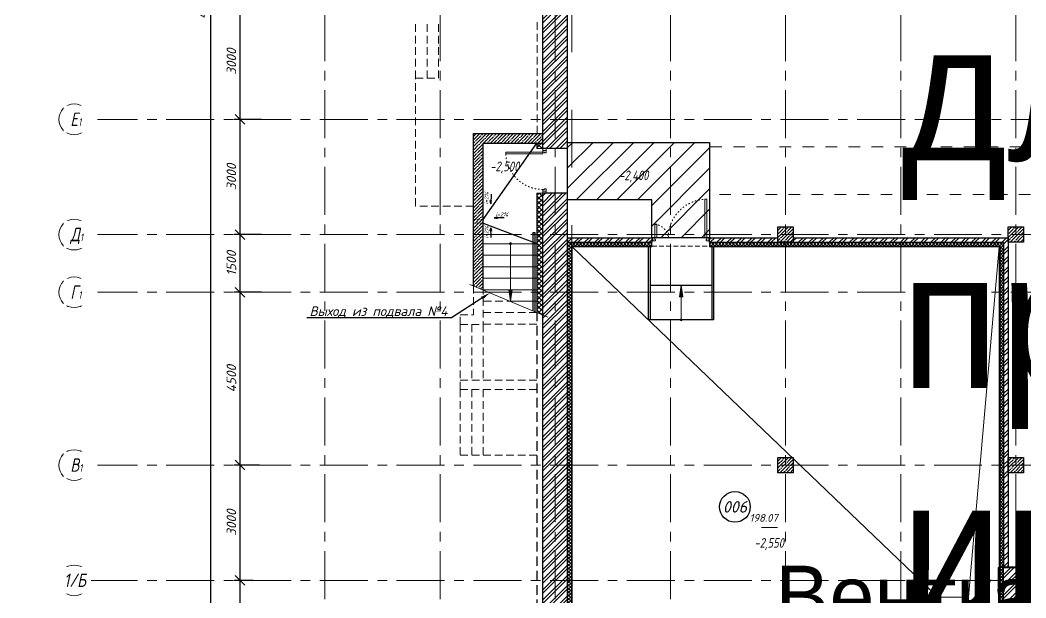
# Model space of a CAD drawing. Header units: millimetres. Extents: x -8417289 to 9420486, y -51311 to 166017.
# Drawn here: x -361114 to -334912, y 91146 to 106183 of the extents above; entities that cross this region are included whole.
import ezdxf
from ezdxf import colors
from ezdxf.entities.mleader import LeaderData, LeaderLine
from ezdxf.enums import TextEntityAlignment as Align
from ezdxf.math import Vec2, Vec3

# ---------------------------------------------------------------- set-up
doc = ezdxf.new("R2018")
doc.units = ezdxf.units.MM
for name, pattern in [('ACAD_ISO03W100', [30, 12, -18]), ('ADSK_Скрыто', [6, 3, -3]), ('ADSK_Штриховая_ш2 п1', [3, 2, -1]), ('CENTER', [2, 1.25, -0.25, 0.25, -0.25]), ('TRATTEGGIATA', [0.75, 0.5, -0.25])]:
    doc.linetypes.add(name, pattern=pattern)
doc.layers.get('Defpoints').update_dxf_attribs({"color": 6})
for name, color, linetype, lineweight in [('1 этаж тонкие линии!', 250, 'Continuous', 0), ('_Скрыто_', 7, 'ADSK_Скрыто', 9), ('АР_Выноски АПР', 7, 'Continuous', 5), ('АР_Двери', 5, 'Continuous', 18), ('АР_Колонны', 5, 'Continuous', 30), ('АР_Колонны Штрих', 250, 'Continuous', 5), ('АР_Лестницы', 250, 'Continuous', 15), ('АР_Лестницы ограждение', 94, 'Continuous', 25), ('АР_Маркер экспликации', 239, 'Continuous', 13), ('АР_МосжилНии_Стены', 202, 'Continuous', 30), ('АР_Навесной фасад', 5, 'Continuous', 5), ('АР_Номер помещения', 1, 'Continuous', 25), ('АР_Оси', 193, 'Continuous', 9), ('АР_Оси размеры', 164, 'Continuous', 9), ('АР_Отметки', 250, 'Continuous', 15), ('АР_Перегородки кирпич', 244, 'Continuous', 30), ('АР_Перегородки_кирпич_Штрих', 244, 'Continuous', 5), ('АР_Помещения_площадь', 19, 'Continuous', 9), ('АР_Размеры', 175, 'Continuous', 9), ('АР_Размеры дверей', 15, 'Continuous', 0), ('АР_тонкая линия', 250, 'Continuous', 0), ('АР_Утеплитель', 250, 'Continuous', 9), ('АР_Штриховка кирпич', 250, 'Continuous', 9), ('АР_Штриховка монолит', 250, 'Continuous', 9), ('Подвал', 250, 'Continuous', 30)]:
    doc.layers.add(name, color=color, linetype=linetype, lineweight=lineweight)
doc.layers.add('АР_Названия помещений', color=124, linetype='Continuous', lineweight=5, plot=False)
doc.layers.add('Тонкая', color=7, linetype='Continuous')
doc.layers.add('ТХ_ВК_трапы', color=5, linetype='Continuous')
doc.styles.add('ISOCPEUR', font='isocpeui.ttf', dxfattribs={"height": 250})
doc.styles.get("Standard").update_dxf_attribs({"font": 'arial.ttf'})
doc.styles.add('ГОСТ 2.304', font='', dxfattribs={"width": 0.7})
doc.styles.get('ГОСТ 2.304').set_extended_font_data('ISOCPEUR')
doc.dimstyles.new('СПДС', dxfattribs={"dimscale": 100, "dimtxt": 2.5, "dimasz": 2.5, "dimexe": 1.5, "dimexo": 0, "dimgap": 1, "dimtad": 1, "dimdec": 0, "dimrnd": 1, "dimtxsty": 'ГОСТ 2.304', "dimblk": 'OBLIQUE', "dimcen": 2.5, "dimdle": 1.5, "dimadec": 0, "dimazin": 2, "dimtfac": 0.75, "dimtdec": 0, "dimtmove": 1, "dimatfit": 3, "dimfxl": 1, "dimtolj": 1, "dimarcsym": 1})
pattern_1 = [(45, (0, 0), (-132.58252, 132.58252), []), (45, (88.39, 0), (-132.58252, 132.58252), [])]

# ---------------------------------------------------------------- blocks, each defined once
blk = doc.blocks.new('_Oblique')
at = {"color": 8, "linetype": 'ByBlock', "lineweight": -2}
blk.add_line((-0.5, -0.5), (0.5, 0.5), dxfattribs=at)
blk = doc.blocks.new('*D610')
at = {"layer": 'Defpoints', "color": 0, "ltscale": 100, "transparency": 16777216}
for p in [(-355385, 91601), (-355043, 91601), (-355043, 88601)]:
    blk.add_point(p, dxfattribs=at)
at = {"layer": 'АР_Оси размеры', "color": 8, "lineweight": -2, "ltscale": 100, "transparency": 16777216}
for p, q in [((-355385, 88451), (-355385, 91751)), ((-355043, 91601), (-355535, 91601)), ((-355043, 88601), (-355535, 88601))]:
    blk.add_line(p, q, dxfattribs=at)
at = {"layer": 'АР_Оси размеры', "color": 8, "lineweight": -2, "ltscale": 100, "transparency": 16777216, "xscale": 250, "yscale": 250, "zscale": 250}
for p, rotation in [((-355385, 91601), 90), ((-355385, 88601), 270)]:
    blk.add_blockref('_Oblique', p, dxfattribs=dict(at, rotation=rotation))
at = {"layer": 'АР_Оси размеры', "color": 8, "ltscale": 100, "transparency": 16777216, "insert": (-355610, 90101), "char_height": 250, "attachment_point": 5, "rotation": 90, "style": 'ISOCPEUR'}
blk.add_mtext('\\A1;3000', dxfattribs=at)
blk = doc.blocks.new('*D611')
at = {"layer": 'Defpoints', "color": 0, "ltscale": 100, "transparency": 16777216}
for p in [(-355385, 94601), (-354876, 94601), (-355043, 91601)]:
    blk.add_point(p, dxfattribs=at)
at = {"layer": 'АР_Оси размеры', "color": 8, "lineweight": -2, "ltscale": 100, "transparency": 16777216}
for p, q in [((-354876, 94601), (-355535, 94601)), ((-355385, 91451), (-355385, 94751)), ((-355043, 91601), (-355535, 91601))]:
    blk.add_line(p, q, dxfattribs=at)
at = {"layer": 'АР_Оси размеры', "color": 8, "lineweight": -2, "ltscale": 100, "transparency": 16777216, "xscale": 250, "yscale": 250, "zscale": 250}
for p, rotation in [((-355385, 94601), 90), ((-355385, 91601), 270)]:
    blk.add_blockref('_Oblique', p, dxfattribs=dict(at, rotation=rotation))
at = {"layer": 'АР_Оси размеры', "color": 8, "ltscale": 100, "transparency": 16777216, "insert": (-355610, 93101), "char_height": 250, "attachment_point": 5, "rotation": 90, "style": 'ISOCPEUR'}
blk.add_mtext('\\A1;3000', dxfattribs=at)
blk = doc.blocks.new('*D612')
at = {"layer": 'Defpoints', "color": 0, "ltscale": 100, "transparency": 16777216}
for p in [(-355385, 99101), (-354822, 99101), (-354876, 94601)]:
    blk.add_point(p, dxfattribs=at)
at = {"layer": 'АР_Оси размеры', "color": 8, "lineweight": -2, "ltscale": 100, "transparency": 16777216}
for p, q in [((-354822, 99101), (-355535, 99101)), ((-355385, 94451), (-355385, 99251)), ((-354876, 94601), (-355535, 94601))]:
    blk.add_line(p, q, dxfattribs=at)
at = {"layer": 'АР_Оси размеры', "color": 8, "lineweight": -2, "ltscale": 100, "transparency": 16777216, "xscale": 250, "yscale": 250, "zscale": 250}
for p, rotation in [((-355385, 99101), 90), ((-355385, 94601), 270)]:
    blk.add_blockref('_Oblique', p, dxfattribs=dict(at, rotation=rotation))
at = {"layer": 'АР_Оси размеры', "color": 8, "ltscale": 100, "transparency": 16777216, "insert": (-355610, 96851), "char_height": 250, "attachment_point": 5, "rotation": 90, "style": 'ISOCPEUR'}
blk.add_mtext('\\A1;4500', dxfattribs=at)
blk = doc.blocks.new('*D613')
at = {"layer": 'Defpoints', "color": 0, "ltscale": 100, "transparency": 16777216}
for p in [(-355385, 100601), (-354822, 100601), (-354822, 99101)]:
    blk.add_point(p, dxfattribs=at)
at = {"layer": 'АР_Оси размеры', "color": 8, "lineweight": -2, "ltscale": 100, "transparency": 16777216}
for p, q in [((-355385, 98951), (-355385, 100751)), ((-354822, 100601), (-355535, 100601)), ((-354822, 99101), (-355535, 99101))]:
    blk.add_line(p, q, dxfattribs=at)
at = {"layer": 'АР_Оси размеры', "color": 8, "lineweight": -2, "ltscale": 100, "transparency": 16777216, "xscale": 250, "yscale": 250, "zscale": 250}
for p, rotation in [((-355385, 100601), 90), ((-355385, 99101), 270)]:
    blk.add_blockref('_Oblique', p, dxfattribs=dict(at, rotation=rotation))
at = {"layer": 'АР_Оси размеры', "color": 8, "ltscale": 100, "transparency": 16777216, "insert": (-355610, 99851), "char_height": 250, "attachment_point": 5, "rotation": 90, "style": 'ISOCPEUR'}
blk.add_mtext('\\A1;1500', dxfattribs=at)
blk = doc.blocks.new('*D614')
at = {"layer": 'Defpoints', "color": 0, "ltscale": 100, "transparency": 16777216}
for p in [(-355385, 103601), (-354961, 103601), (-354822, 100601)]:
    blk.add_point(p, dxfattribs=at)
at = {"layer": 'АР_Оси размеры', "color": 8, "lineweight": -2, "ltscale": 100, "transparency": 16777216}
for p, q in [((-354961, 103601), (-355535, 103601)), ((-355385, 100451), (-355385, 103751)), ((-354822, 100601), (-355535, 100601))]:
    blk.add_line(p, q, dxfattribs=at)
at = {"layer": 'АР_Оси размеры', "color": 8, "lineweight": -2, "ltscale": 100, "transparency": 16777216, "xscale": 250, "yscale": 250, "zscale": 250}
for p, rotation in [((-355385, 103601), 90), ((-355385, 100601), 270)]:
    blk.add_blockref('_Oblique', p, dxfattribs=dict(at, rotation=rotation))
at = {"layer": 'АР_Оси размеры', "color": 8, "ltscale": 100, "transparency": 16777216, "insert": (-355610, 102101), "char_height": 250, "attachment_point": 5, "rotation": 90, "style": 'ISOCPEUR'}
blk.add_mtext('\\A1;3000', dxfattribs=at)
blk = doc.blocks.new('*D615')
at = {"layer": 'Defpoints', "color": 0, "ltscale": 100, "transparency": 16777216}
for p in [(-355385, 106601), (-354961, 106601), (-354822, 103601)]:
    blk.add_point(p, dxfattribs=at)
at = {"layer": 'АР_Оси размеры', "color": 8, "lineweight": -2, "ltscale": 100, "transparency": 16777216}
for p, q in [((-355385, 103451), (-355385, 106751)), ((-354961, 106601), (-355535, 106601)), ((-354822, 103601), (-355535, 103601))]:
    blk.add_line(p, q, dxfattribs=at)
at = {"layer": 'АР_Оси размеры', "color": 8, "lineweight": -2, "ltscale": 100, "transparency": 16777216, "xscale": 250, "yscale": 250, "zscale": 250}
for p, rotation in [((-355385, 106601), 90), ((-355385, 103601), 270)]:
    blk.add_blockref('_Oblique', p, dxfattribs=dict(at, rotation=rotation))
at = {"layer": 'АР_Оси размеры', "color": 8, "ltscale": 100, "transparency": 16777216, "insert": (-355610, 105101), "char_height": 250, "attachment_point": 5, "rotation": 90, "style": 'ISOCPEUR'}
blk.add_mtext('\\A1;3000', dxfattribs=at)
blk = doc.blocks.new('*D622')
at = {"layer": 'Defpoints', "color": 0, "ltscale": 100, "transparency": 16777216}
for p in [(-356211, 130601), (-356211, 82686), (-356155, 82686)]:
    blk.add_point(p, dxfattribs=at)
at = {"layer": 'АР_Оси размеры', "color": 8, "lineweight": -2, "ltscale": 100, "transparency": 16777216}
for p, q in [((-356155, 130751), (-356155, 82536)), ((-356211, 130601), (-356005, 130601)), ((-356211, 82686), (-356005, 82686))]:
    blk.add_line(p, q, dxfattribs=at)
at = {"layer": 'АР_Оси размеры', "color": 8, "lineweight": -2, "ltscale": 100, "transparency": 16777216, "xscale": 250, "yscale": 250, "zscale": 250}
for p, rotation in [((-356155, 130601), 90), ((-356155, 82686), 270)]:
    blk.add_blockref('_Oblique', p, dxfattribs=dict(at, rotation=rotation))
at = {"layer": 'АР_Оси размеры', "color": 8, "ltscale": 100, "transparency": 16777216, "insert": (-356382, 106643), "char_height": 250, "attachment_point": 5, "rotation": 90, "style": 'ISOCPEUR'}
blk.add_mtext('\\A1;47915', dxfattribs=at)
blk = doc.blocks.new('*U236')
at = {"color": 8}
for points in [[(-55, -80), (-55, 0), (-115, 0), (-115, -40), (-100, -40), (-100, -80), (-55, -80)], [(0, 0), (0, -80), (-55, -80), (-55, 0), (0, 0)], [(-1170, 0), (-1170, -80), (-1115, -80), (-1115, 0), (-1170, 0)], [(-1115, -80), (-1115, 0), (-1055, 0), (-1055, -40), (-1070, -40), (-1070, -80), (-1115, -80)]]:
    blk.add_lwpolyline(points, dxfattribs=at)
blk.add_lwpolyline([(-100, -80), (-100, -1050), (-140, -1050), (-140, -80)], close=True, dxfattribs=at)
at = {"color": 8, "linetype": 'ACAD_ISO03W100', "ltscale": 3}
blk.add_arc((-100, -80), 970, 180, 270, dxfattribs=at)
blk = doc.blocks.new('*U243')
h = blk.add_hatch(color=8)
h.dxf.hatch_style = 1
edge = h.paths.add_edge_path()
edge.add_arc((0, 0), 27.6, 359.64, 719.64)
h = blk.add_hatch(color=8)
h.dxf.hatch_style = 1
h.paths.add_polyline_path([(1199, -44), (1199, 44), (1499, 0)])
at = {"color": 8}
blk.add_line((1499, 0), (0, 0), dxfattribs=at)
blk.add_lwpolyline([(1199, 44), (1199, -44), (1499, 0), (1199, 44)], dxfattribs=at)
blk.add_circle((0, 0), 27.6, dxfattribs=at)
blk = doc.blocks.new('*U252')
at = {"layer": 'АР_Номер помещения', "color": 8}
blk.add_circle((-21217, 600), 400, dxfattribs=at)
at = {"layer": 'АР_Помещения_площадь', "color": 8}
blk.add_line((-20106, 67), (-20529, 67), dxfattribs=at)
at = {"color": 8, "style": 'ISOCPEUR', "flags": 1}
blk.add_attdef('КАТЕГОРИЯ', (-499, -2092), '', height=250, dxfattribs=at)
at = {"layer": 'АР_Номер помещения', "color": 8, "style": 'ISOCPEUR'}
blk.add_attdef('НОМЕР_ПОМЕЩЕНИЯ', text='', height=300, dxfattribs=at).set_placement((-21217, 600), align=Align.MIDDLE_CENTER)
at = {"layer": 'АР_Помещения_площадь', "color": 8, "lineweight": 30, "flags": 104}
blk.add_attdef('ИМЯ_ПОМЕЩЕНИЯ', text='', height=100, dxfattribs=at).set_placement((158, 1217), align=Align.MIDDLE_CENTER)
at = {"layer": 'АР_Помещения_площадь', "color": 8, "style": 'ISOCPEUR'}
blk.add_attdef('ПЛОЩАДЬ_ПОМЕЩЕНИЯ', text='', height=200, dxfattribs=at).set_placement((-20101, 314), align=Align.MIDDLE_RIGHT)
blk = doc.blocks.new('*U254')
at = {"color": 8, "style": 'ISOCPEUR', "flags": 1}
blk.add_attdef('КАТЕГОРИЯ', (-499, -2092), '', height=250, dxfattribs=at)
at = {"layer": 'АР_Номер помещения', "color": 8, "style": 'ISOCPEUR'}
blk.add_attdef('НОМЕР_ПОМЕЩЕНИЯ', text='', height=300, dxfattribs=at).set_placement((-11974, -849), align=Align.MIDDLE_CENTER)
at = {"layer": 'АР_Помещения_площадь', "color": 8, "lineweight": 30, "flags": 104}
blk.add_attdef('ИМЯ_ПОМЕЩЕНИЯ', text='', height=100, dxfattribs=at).set_placement((158, 1217), align=Align.MIDDLE_CENTER)
at = {"layer": 'АР_Помещения_площадь', "color": 8, "style": 'ISOCPEUR'}
blk.add_attdef('ПЛОЩАДЬ_ПОМЕЩЕНИЯ', text='', height=200, dxfattribs=at).set_placement((-11648, -1851), align=Align.MIDDLE_RIGHT)
blk = doc.blocks.new('Полуторная_на лестницу')
at = {"color": 8}
for points in [[(75, 80), (75, 1080), (125, 1080), (125, 80)], [(1375, 430), (1375, 80), (1425, 80), (1425, 430)]]:
    blk.add_lwpolyline(points, close=True, dxfattribs=at)
for points in [[(0, 0), (0, 80), (20, 80), (20, 0), (0, 0)], [(20, 80), (20, 0), (90, 0), (90, 30), (75, 30), (75, 80), (20, 80)], [(1480, 80), (1480, 0), (1410, 0), (1410, 30), (1425, 30), (1425, 80), (1480, 80)], [(1500, 0), (1500, 80), (1480, 80), (1480, 0), (1500, 0)]]:
    blk.add_lwpolyline(points, dxfattribs=at)
at = {"color": 8, "linetype": 'ACAD_ISO03W100', "ltscale": 3}
for centre, radius, start, end in [((75, 80), 1000, 0, 90), ((1465, 40), 392, 95.9075, 174.0925)]:
    blk.add_arc(centre, radius, start, end, dxfattribs=at)
blk = doc.blocks.new('_DotSmall')
at = {"color": 8, "linetype": 'ByBlock', "const_width": 0.5}
blk.add_lwpolyline([(-0.0625, 0, 1), (0.0625, 0, 1)], format="xyb", close=True, dxfattribs=at)
blk = doc.blocks.new('*U480')
h = blk.add_hatch(color=8)
h.dxf.hatch_style = 1
edge = h.paths.add_edge_path()
edge.add_arc((0, 0), 27.6, 359.64, 719.64)
h = blk.add_hatch(color=8)
h.dxf.hatch_style = 1
h.paths.add_polyline_path([(599, -44), (599, 44), (899, 0)])
at = {"color": 8}
blk.add_line((899, 0), (0, 0), dxfattribs=at)
blk.add_lwpolyline([(599, 44), (599, -44), (899, 0), (599, 44)], dxfattribs=at)
blk.add_circle((0, 0), 27.6, dxfattribs=at)
blk = doc.blocks.new('A$C60eaf59b')
at = {"layer": 'ТХ_ВК_трапы', "color": 8, "ltscale": 100}
for p, q in [((7, -37), (-7, 37)), ((-7, 37), (7, -37)), ((11, 182), (7, -37)), ((7, -37), (24, 38))]:
    blk.add_line(p, q, dxfattribs=at)

msp = doc.modelspace()

# ---------------------------------------------------------------- hatches: boundary and pattern name
at = {"layer": 'АР_Колонны Штрих', "ltscale": 100}
h = msp.add_hatch(dxfattribs=at)
h.set_pattern_fill('ANSI35', color=8, scale=500)
h.set_pattern_definition([(45, (-1298424.17, 140672.16), (-88.388348, 88.388348), []), (45, (-1298335.78, 140672.16), (-88.388348, 88.388348), [156.25, -31.25, 0, -31.25])])
h.paths.add_polyline_path([(-340972.07, 100800.68), (-341372.07, 100800.68), (-341372.07, 100400.68), (-340972.07, 100400.68)])
h = msp.add_hatch(dxfattribs=at)
h.set_pattern_fill('ANSI35', color=8, scale=500)
h.set_pattern_definition([(45, (-1292424.17, 140672.16), (-88.388348, 88.388348), []), (45, (-1292335.78, 140672.16), (-88.388348, 88.388348), [156.25, -31.25, 0, -31.25])])
h.paths.add_polyline_path([(-334972.07, 100800.68), (-335372.07, 100800.68), (-335372.07, 100400.68), (-334972.07, 100400.68)])
h = msp.add_hatch(dxfattribs=at)
h.set_pattern_fill('ANSI35', color=8, scale=500)
h.set_pattern_definition([(45, (-1298424.17, 134672.16), (-88.388348, 88.388348), []), (45, (-1298335.78, 134672.16), (-88.388348, 88.388348), [156.25, -31.25, 0, -31.25])])
h.paths.add_polyline_path([(-340972.07, 94800.68), (-341372.07, 94800.68), (-341372.07, 94400.68), (-340972.07, 94400.68)])
h = msp.add_hatch(dxfattribs=at)
h.set_pattern_fill('ANSI35', color=8, scale=500)
h.set_pattern_definition([(45, (-1292424.17, 134672.16), (-88.388348, 88.388348), []), (45, (-1292335.78, 134672.16), (-88.388348, 88.388348), [156.25, -31.25, 0, -31.25])])
h.paths.add_polyline_path([(-334972.07, 94800.68), (-335372.07, 94800.68), (-335372.07, 94400.68), (-334972.07, 94400.68)])
at = {"layer": 'АР_Перегородки_кирпич_Штрих', "ltscale": 100}
h = msp.add_hatch(dxfattribs=at)
h.set_pattern_fill('ANSI32', color=8, scale=500)
h.set_pattern_definition([(45, (-5, 0), (-132.58252, 132.58252), []), (45, (83.39, 0), (-132.58252, 132.58252), [])])
h.paths.add_polyline_path([(-344651.34, 100520.69), (-346857.19, 100520.68), (-346857.19, 100400.68), (-344651.34, 100400.68)])
h.paths.add_polyline_path([(-341377.07, 100520.71), (-343151.34, 100520.68), (-343151.34, 100440.69), (-343151.34, 100400.68), (-341377.07, 100400.68)])
h = msp.add_hatch(dxfattribs=at)
h.set_pattern_fill('ANSI32', color=8, scale=500)
h.set_pattern_definition(pattern_1)
h.paths.add_polyline_path([(-335372.19, 100516.93), (-338172.07, 100518.7), (-338172.07, 100400.68), (-335492.19, 100400.68), (-335492.19, 99100.68), (-335372.19, 99100.68)])
h.paths.add_polyline_path([(-338172.07, 100518.7), (-340972.07, 100520.46), (-340972.07, 100400.68), (-338172.07, 100400.68)])
h.paths.add_polyline_path([(-335372.19, 99100.68), (-335492.19, 99100.68), (-335492.19, 94600.68), (-335372.19, 94600.68)])
h.paths.add_polyline_path([(-335372.19, 94600.68), (-335492.19, 94600.68), (-335492.19, 91935.68), (-335372.19, 91935.68)])
at = {"layer": 'АР_тонкая линия', "ltscale": 500}
h = msp.add_hatch(dxfattribs=at)
h.set_pattern_fill('ANSI31', color=8, scale=3000, angle=180, style=0)
h.set_pattern_definition([(225, (0, 0), (265.16504, -265.16504), [])])
h.paths.add_polyline_path([(-346852.19, 103001.51), (-346852.19, 101503.97), (-344653.26, 101503.97), (-344653.26, 100520.68), (-343151.29, 100520.68), (-343151.34, 103001.51)])
h = msp.add_hatch(dxfattribs=at)
h.set_pattern_fill('ANSI37', color=8, scale=500, style=0)
h.set_pattern_definition([(45, (-39492.73, 84841.875), (-44.194174, 44.194174), []), (135, (-39492.73, 84841.875), (-44.194174, -44.194174), [])])
h.paths.add_polyline_path([(-343155.14, 100300.68), (-343155.14, 100287.47), (-344646.34, 100287.47), (-344646.34, 100300.68), (-346752.19, 100300.68), (-346752.19, 82785.68), (-341231.83, 82785.68), (-341231.83, 83292.41), (-335592.19, 83292.41), (-335592.19, 100300.68)], flags=17)
h.paths.add_polyline_path([(-346752.19, 89147.87), (-346752.19, 87938.64), (-346852.19, 87938.64), (-346852.19, 82685.68), (-341131.83, 82685.68), (-341131.83, 83192.41), (-335492.19, 83192.41), (-335492.19, 100400.68), (-343151.7, 100400.68), (-343151.7, 100287.47), (-344654.95, 100287.47), (-344654.95, 100400.68), (-346852.19, 100400.68), (-346852.19, 89147.87)])
at = {"layer": 'АР_Утеплитель', "ltscale": 100}
h = msp.add_hatch(dxfattribs=at)
h.set_pattern_fill('ANSI37', color=8, scale=700)
h.set_pattern_definition([(45, (-1323682.18, 150186.5), (-61.871843, 61.871843), []), (135, (-1323682.18, 150186.5), (-61.871843, -61.871843), [])])
h.paths.add_polyline_path([(-347642.2, 102840.39), (-347492.2, 102840.39), (-347492.2, 102980.26), (-347642.2, 102980.26)])
h.paths.add_polyline_path([(-347642.19, 98566.45), (-347492.19, 98503.45), (-347492.2, 101675.39), (-347642.2, 101675.39)])
at = {"layer": 'АР_Штриховка кирпич', "ltscale": 100}
h = msp.add_hatch(dxfattribs=at)
h.set_pattern_fill('ANSI32', color=8, scale=500)
h.set_pattern_definition(pattern_1)
h.paths.add_polyline_path([(-347492.24, 102840.39), (-346852.14, 102840.39), (-346852.07, 106850.68), (-347492.19, 106340.68)])
h.paths.add_polyline_path([(-347492.1, 89148.64), (-346852.07, 89148.64), (-346852.14, 101675.39), (-347492.24, 101675.39)])
h.paths.add_polyline_path([(-346852.07, 87938.64), (-347492.09, 87938.64), (-347492.07, 83698.48), (-346852.07, 83698.48)])
h = msp.add_hatch(dxfattribs=at)
h.set_pattern_fill('ANSI32', color=8, scale=500)
h.set_pattern_definition([(45, (-1298418.67, 164822.8), (-132.58252, 132.58252), []), (45, (-1298330.29, 164822.8), (-132.58252, 132.58252), [])])
h.paths.add_polyline_path([(-335492.19, 83192.41), (-334852.19, 83192.41), (-334852.19, 91294.87), (-333250.93, 91296.09), (-333250.93, 91935.28), (-335492.19, 91935.68)])
at = {"layer": 'АР_Штриховка монолит', "ltscale": 100}
h = msp.add_hatch(dxfattribs=at)
h.set_pattern_fill('ANSI35', color=8, scale=500)
h.set_pattern_definition([(45, (0, 0), (-88.388348, 88.388348), []), (45, (88.39, 0), (-88.388348, 88.388348), [156.25, -31.25, 0, -31.25])])
h.paths.add_polyline_path([(-349302.18, 99263.7), (-349052.18, 99158.69), (-349052.18, 102980.26), (-347492.19, 102980.26), (-347492.19, 103230.27), (-349302.18, 103230.27)])

# ---------------------------------------------------------------- linework, layer by layer
at = {"color": 8, "linetype": 'TRATTEGGIATA', "ltscale": 500}
msp.add_line((-347641.7, 89726.61), (-347641.7, 98565.68), dxfattribs=at)
at = {"layer": '1 этаж тонкие линии!', "color": 8, "ltscale": 100, "transparency": 33554559, "elevation": -1.08}
for points in [[(-343151.34, 100300.68), (-335592.19, 100300.68), (-335592.19, 83292.41), (-341231.83, 83292.41), (-341231.83, 82785.68), (-346752.19, 82785.68)], [(-346752.19, 89148.64), (-346752.19, 100300.68), (-344651.34, 100300.68)]]:
    msp.add_lwpolyline(points, dxfattribs=at)
at = {"layer": '_Скрыто_', "color": 8, "lineweight": 13, "ltscale": 500}
for points in [[(-346852.19, 82685.68), (-346852.19, 106850.68)], [(-332422.19, 106369.37), (-332422.19, 98935.68), (-326172.07, 98935.68), (-326172.04, 91935.68), (-335636.2, 91935.25), (-335546.27, 83230.61), (-340723.16, 83231.04), (-340492.01, 82685.68), (-346852.19, 82685.68), (-346852.19, 106850.68)], [(-346742.19, 106850.68), (-346742.19, 82785.68)], [(-346752.19, 82785.68), (-341247.69, 82795.69), (-341239.53, 83351.4), (-335600.91, 83341.13), (-335601.56, 91954.23), (-329682.02, 91935.68), (-329681.98, 98935.68), (-332422.19, 98935.68), (-332422.19, 106374)]]:
    msp.add_lwpolyline(points, dxfattribs=at)
at = {"layer": '_Скрыто_', "color": 8, "ltscale": 100}
msp.add_lwpolyline([(-343130.58, 102885.98), (-332420.65, 102885.98), (-332420.65, 98936.54), (-332080.65, 98934.82), (-332080.65, 86050.1), (-329859.05, 86050.1), (-329877.08, 84865.12), (-333277.55, 84872.95), (-333279.38, 91935.68), (-333594.98, 91935.68), (-333594.98, 101641.78), (-343111.06, 101641.78)], dxfattribs=at)
at = {"layer": 'АР_Колонны', "color": 8, "ltscale": 100}
for points in [[(-341372.07, 100800.68), (-340972.07, 100800.68), (-340972.07, 100400.68), (-341372.07, 100400.68)], [(-335372.07, 100800.68), (-334972.07, 100800.68), (-334972.07, 100400.68), (-335372.07, 100400.68)], [(-341372.07, 94800.68), (-340972.07, 94800.68), (-340972.07, 94400.68), (-341372.07, 94400.68)], [(-335372.07, 94800.68), (-334972.07, 94800.68), (-334972.07, 94400.68), (-335372.07, 94400.68)]]:
    msp.add_lwpolyline(points, close=True, dxfattribs=at)
at = {"layer": 'АР_Лестницы', "color": 8, "ltscale": 100}
for p, q in [((-349051.06, 100364.55), (-347651.07, 100364.55)), ((-347651.07, 100064.55), (-349051.06, 100064.55)), ((-349051.06, 99765.68), (-347651.07, 99765.68)), ((-349400.36, 99304.94), (-347363.39, 98449.34)), ((-347651.07, 99465.68), (-349051.06, 99465.68)), ((-349051.06, 99165.68), (-347651.07, 99165.68)), ((-347651.07, 98865.68), (-348336.83, 98865.68))]:
    msp.add_line(p, q, dxfattribs=at)
at = {"layer": 'АР_Лестницы ограждение', "color": 8, "lineweight": 25}
msp.add_lwpolyline([(-347750, 98611.73), (-347750, 100652.52), (-347701.13, 100652.52), (-347701.13, 98591.2)], dxfattribs=at)
at = {"layer": 'АР_МосжилНии_Стены', "color": 8, "ltscale": 100}
for p, q in [((-346852.19, 102840.39), (-346852.19, 106850.68)), ((-347492.19, 102840.39), (-347492.19, 106340.68)), ((-349302.18, 99263.7), (-349302.18, 103230.27, 0.38)), ((-349302.18, 103230.27, 0.38), (-347492.19, 103230.27, 0.38)), ((-349052.18, 99158.69), (-349052.18, 102980.26, 0)), ((-349052.18, 102980.26, 0), (-347492.19, 102980.26, -0.27)), ((-346852.19, 102840.39), (-347492.19, 102840.39)), ((-347492.19, 89276.67), (-347492.19, 101675.39)), ((-346852.19, 101675.39), (-347492.19, 101675.39)), ((-346852.19, 89276.67), (-346852.19, 101675.39)), ((-335492.19, 91935.68), (-333250.93, 91935.68)), ((-335492.19, 83192.41), (-335492.19, 91935.68))]:
    msp.add_line(p, q, dxfattribs=at)
at = {"layer": 'АР_Навесной фасад', "color": 8, "ltscale": 100}
for p, q in [((-347652.19, 102840.39), (-347652.19, 102980.26)), ((-347642.19, 102840.39), (-347642.19, 102980.26, 0)), ((-347652.19, 102840.39), (-347492.19, 102840.39)), ((-347652.19, 98570.65), (-347652.19, 101675.39)), ((-347652.19, 101675.39), (-347492.19, 101675.39)), ((-347642.19, 98566.45, -0.33), (-347642.19, 101675.39))]:
    msp.add_line(p, q, dxfattribs=at)
at = {"layer": 'АР_Оси', "color": 8, "linetype": 'CENTER', "ltscale": 1000}
for p, q in [((-353172.07, 134363.15), (-353172.07, 78630.8)), ((-350172.07, 134363.15), (-350172.07, 78630.8)), ((-347172.07, 134363.15), (-347172.07, 78630.8)), ((-344172.07, 134363.15), (-344172.07, 78630.8)), ((-341172.07, 134363.15), (-341172.07, 78630.8)), ((-338172.07, 134363.15), (-338172.07, 78630.8)), ((-335172.07, 134363.15), (-335172.07, 78630.8)), ((-359305.77, 103600.68), (-276127.36, 103600.68)), ((-359305.77, 100600.68), (-276127.36, 100600.68)), ((-359305.77, 99100.68), (-276127.36, 99100.68)), ((-359305.77, 94600.68), (-276127.36, 94600.68)), ((-359305.77, 91600.68), (-276127.36, 91600.68))]:
    msp.add_line(p, q, dxfattribs=at)
at = {"layer": 'АР_Оси', "color": 8, "ltscale": 0.5}
for centre in [(-359705.77, 103600.68), (-359705.77, 100600.68), (-359705.77, 99100.68), (-359705.77, 94600.68), (-359705.77, 91600.68)]:
    msp.add_circle(centre, 400, dxfattribs=at)
at = {"layer": 'АР_Перегородки кирпич', "color": 8, "linetype": 'Continuous', "ltscale": 100}
for p, q in [((-346852.19, 100520.68, -1.38), (-344651.34, 100520.69, -1.08)), ((-346852.19, 100400.68, -1.38), (-344651.34, 100400.68, -1.08)), ((-344651.34, 100400.68, -1.08), (-344651.34, 100520.69, -1.08)), ((-343151.34, 100520.68, -1.08), (-341372.07, 100520.71, 1.92)), ((-343151.34, 100400.69, -1.08), (-343151.34, 100520.69, -1.08)), ((-343151.34, 100400.68, -1.08), (-335492.19, 100400.68, -1.44)), ((-340972.07, 100520.46, 1.8), (-335372.19, 100516.93)), ((-335492.19, 100396.93), (-335492.19, 91935.68)), ((-335372.19, 100516.93), (-335372.19, 91935.68))]:
    msp.add_line(p, q, dxfattribs=at)
at = {"layer": 'АР_Размеры дверей', "color": 8, "ltscale": 100}
for p, q in [((-349302.18, 103230.27, 0.38), (-347492.19, 103230.27)), ((-349052.18, 102980.26), (-347510.36, 102980.26, 0))]:
    msp.add_line(p, q, dxfattribs=at)
at = {"layer": 'АР_тонкая линия', "color": 8, "linetype": 'ADSK_Штриховая_ш2 п1', "ltscale": 100}
for p, q in [((-347642.19, 103230.27, 0.38), (-347642.19, 106190.68, 0)), ((-349299.94, 99270.21), (-349299.94, 98520.4)), ((-349036.82, 98865.68), (-348336.83, 98865.68)), ((-349049.94, 98572.66), (-347649.95, 98572.66)), ((-349651.06, 98513.42), (-349301.06, 98513.42)), ((-349651.06, 98263.57), (-349651.06, 98513.42)), ((-349651.06, 98263.57), (-349051.06, 98263.57)), ((-349649.22, 98265.68), (-349649.22, 96815.62)), ((-349349.22, 98265.68), (-349349.22, 96815.62)), ((-349051.06, 98263.57), (-349051.06, 96813.52)), ((-349049.22, 98265.68), (-347651.07, 98265.68)), ((-349649.22, 96565.68), (-349649.22, 96815.62)), ((-349649.22, 96815.62), (-347641.7, 96815.62))]:
    msp.add_line(p, q, dxfattribs=at)
for points in [[(-350814.02, 104676.25), (-350814.02, 106175.62)], [(-350814.02, 101345.36), (-350814.02, 104676.25), (-350212.88, 104676.25), (-350212.88, 106175.62)], [(-350513.45, 104676.25), (-350513.45, 106175.62)], [(-349302.18, 101345.36), (-350814.02, 101345.36), (-350814.02, 101345.36)], [(-347651.07, 96565.68), (-349649.22, 96565.68), (-349649.22, 94863.86), (-347651.07, 94863.86)], [(-349348.65, 96565.68), (-349348.65, 94863.86)], [(-349052.31, 96565.68), (-349052.31, 94863.86)]]:
    msp.add_lwpolyline(points, dxfattribs=at)
at = {"layer": 'АР_тонкая линия', "color": 8, "ltscale": 500}
for points, elevation in [([(-346852.19, 101503.97), (-346852.19, 103001.51), (-343151.34, 103001.51), (-343151.29, 100520.68), (-344653.26, 100520.68), (-344653.26, 101503.97), (-346852.19, 101503.97)], -1.08), ([(-344653.88, 100400.68), (-344655.76, 100280.68), (-346732.19, 100280.68), (-346732.19, 89148.64)], -1.38), ([(-346732.19, 82805.68), (-341255.91, 82805.68), (-341247.75, 83317.55), (-335610.91, 83307.27), (-335612.19, 100280.68), (-343151.7, 100280.68), (-343151.7, 100400.68)], -1.38)]:
    msp.add_lwpolyline(points, dxfattribs=dict(at, elevation=elevation))
at = {"layer": 'Подвал', "color": 8, "lineweight": 13, "ltscale": 500}
for p, q in [((-346732.19, 100280.68, -1.08), (-337209.16, 91163.13, -0.06)), ((-336407.65, 91163.13, -0.06), (-335612.19, 100280.68, -1.08))]:
    msp.add_line(p, q, dxfattribs=at)
at = {"layer": 'Подвал', "color": 8, "linetype": 'TRATTEGGIATA', "lineweight": 13, "ltscale": 250}
msp.add_line((-344655.76, 100300.68, -1.38), (-343151.7, 100300.68, -1.38), dxfattribs=at)
at = {"layer": 'Подвал', "color": 8, "lineweight": 13, "ltscale": 500}
msp.add_lwpolyline([(-337209.16, 90361.41), (-336407.65, 90361.41), (-336407.65, 91163.13), (-337209.16, 91163.13)], close=True, dxfattribs=at)
at = {"layer": 'Тонкая', "color": 8, "ltscale": 100}
for p, q in [((-344740.85, 98383.54, -1.1), (-344740.85, 100280.68, -1.1)), ((-344690.85, 98383.54, -1.1), (-344690.85, 100280.68, -1.1)), ((-343096.18, 100281.55, -1.1), (-343096.18, 98383.54, -1.1)), ((-343046.18, 100281.55, -1.1), (-343046.18, 98383.54, -1.1)), ((-344690.12, 99282.47, -1.1), (-343095.45, 99282.47, -1.1)), ((-343046.18, 98383.54, -1.1), (-344740.85, 98383.54, -1.1))]:
    msp.add_line(p, q, dxfattribs=at)
msp.add_lwpolyline([(-346852.19, 103001.51), (-343151.34, 103001.51)], dxfattribs=at)
at = {"layer": 'Тонкая', "color": 8, "ltscale": 100, "elevation": -1.08}
msp.add_lwpolyline([(-343151.34, 103001.51), (-343151.34, 100520.7), (-343151.34, 100520.7), (-343151.34, 100520.7), (-344653.26, 100520.85), (-344653.26, 101503.97), (-346852.19, 101503.97), (-346852.19, 102885.98)], dxfattribs=at)

# ---------------------------------------------------------------- block references
at = {"layer": 'АР_Двери', "color": 8, "xscale": -1, "rotation": 270}
msp.add_blockref('*U236', (-347412.19, 102845.39), dxfattribs=at)
at = {"layer": 'АР_Двери', "color": 8, "xscale": -1}
msp.add_blockref('Полуторная_на лестницу', (-343151.34, 100440.69, -1.08), dxfattribs=at)
at = {"layer": 'АР_Лестницы', "color": 8, "ltscale": 100}
for name, p, rotation in [('*U243', (-348336.83, 100364.55), 270), ('*U480', (-343893.51, 98383.54, -1.1), 89.99999999999997)]:
    msp.add_blockref(name, p, dxfattribs=dict(at, rotation=rotation))
at = {"layer": 'АР_Маркер экспликации', "color": 8}
ref = msp.add_blockref('*U254', (-322053.15, 118218.25), dxfattribs=at)
lines = msp.add_mtext('Техническое помещение для прокладки инженерных коммуникаций', dxfattribs={"layer": 'АР_Названия помещений', "color": 8, "insert": (-338172.07, 117939), "char_height": 3554.348, "width": 926.94, "attachment_point": 1})
ref.add_attrib('ИМЯ_ПОМЕЩЕНИЯ', '', (-338172.07, 117939), dxfattribs={"flags": 104}).embed_mtext(lines)
ref = msp.add_blockref('*U252', (-321274.75, 92914.46, 1.96), dxfattribs=at)
ref.add_attrib('НОМЕР_ПОМЕЩЕНИЯ', '006', dxfattribs={"layer": 'АР_Номер помещения', "color": 8, "height": 300, "style": 'ISOCPEUR'}).set_placement((-342491.52, 93514.5, 1.96), align=Align.MIDDLE_CENTER)
lines = msp.add_mtext('Венткамера', dxfattribs={"layer": 'АР_Названия помещений', "color": 8, "insert": (-341435.5, 91984.5), "char_height": 1576.782, "width": 926.94, "attachment_point": 1})
ref.add_attrib('ИМЯ_ПОМЕЩЕНИЯ', '', (-341435.5, 91984.5), dxfattribs={"flags": 104}).embed_mtext(lines)
ref.add_attrib('ПЛОЩАДЬ_ПОМЕЩЕНИЯ', '198.07', dxfattribs={"layer": 'АР_Помещения_площадь', "color": 8, "height": 200, "style": 'ISOCPEUR'}).set_placement((-341376.04, 93228.08, 1.96), align=Align.MIDDLE_RIGHT)
at = {"layer": 'АР_Размеры', "color": 8, "lineweight": 13, "ltscale": 500, "xscale": 1.152508263170328, "yscale": 1.152508263170328, "zscale": 1.152508263170328}
msp.add_blockref('A$C60eaf59b', (-348857, 101447.5, -0.38), dxfattribs=at)

# ---------------------------------------------------------------- dimensions: what is measured, and where the dimension line sits
at = {"layer": 'АР_Оси размеры', "color": 8, "ltscale": 100}
for base, p1, p2, picture, middle in [((-356155.32, 82685.68), (-356211.13, 130600.68), (-356211.13, 82685.68), '*D622', (-356381.93, 106643.18)), ((-355384.75, 106600.68), (-354821.78, 103600.68), (-354961.27, 106600.68), '*D615', (-355609.75, 105100.68)), ((-355384.75, 103600.68), (-354821.78, 100600.68), (-354961.27, 103600.68), '*D614', (-355609.75, 102100.68)), ((-355384.75, 100600.68), (-354821.78, 99100.68), (-354821.78, 100600.68), '*D613', (-355609.75, 99850.68)), ((-355384.75, 99100.68), (-354875.85, 94600.68), (-354821.78, 99100.68), '*D612', (-355609.75, 96850.68)), ((-355384.75, 94600.68), (-355042.82, 91600.68), (-354875.85, 94600.68), '*D611', (-355609.75, 93100.68)), ((-355384.75, 91600.68), (-355042.82, 88600.68), (-355042.82, 91600.68), '*D610', (-355609.75, 90100.68))]:
    dim = msp.add_linear_dim(base=base, p1=p1, p2=p2, angle=90, dimstyle='СПДС', override={"dimtxsty": 'ISOCPEUR', "dimclrd": 8, "dimclre": 8, "dimclrt": 8}, dxfattribs=at)
    dim.commit()
    dim.dimension.update_dxf_attribs({"geometry": picture, "text_midpoint": middle})

# ---------------------------------------------------------------- leaders
at = {"layer": 'АР_Выноски АПР', "color": 8}
ml = msp.add_multileader_mtext('Standard', dxfattribs=at)
ml.set_content('Выход из подвала №4', color=8, style='ISOCPEUR')
ml.set_leader_properties(color=8)
ml.build(insert=Vec2(0, 0))
ml.multileader.update_dxf_attribs({"text_left_attachment_type": 6, "text_right_attachment_type": 6, "dogleg_length": 100, "arrow_head_size": 250})
ctx = ml.context
ctx.base_point, ctx.char_height, ctx.arrow_head_size, ctx.landing_gap_size, ctx.plane_origin = Vec3(-353598.29, 98433.14), 250, 250, 25, Vec3(-341356.71, 110064.71)
ctx.left_attachment, ctx.right_attachment = 6, 6
notes = []
notes.append((ctx, [(1, (1, 1, 0), (-349875.75, 98433.14), (-1, 0), 100, [(2, [(-348873.53, 99083.65)], 0, [])])]))
ctx.mtext.insert, ctx.mtext.width, ctx.mtext.defined_height, ctx.mtext.flow_direction = Vec3(-353573.29, 98733.14), 4200.7654, 12.17, 5
at = {"layer": 'АР_Отметки', "color": 8}
ml = msp.add_multileader_mtext('Standard', dxfattribs=at)
ml.set_content('{\\W0.8;-2,250}', color=8, style='ISOCPEUR')
ml.set_leader_properties(color=8, linetype='Continuous', lineweight=-1)
ml.set_arrow_properties(name='DOTSMALL')
ml.build(insert=Vec2(0, 0))
ml.multileader.update_dxf_attribs({"has_text_frame": 1, "text_left_attachment_type": 4, "text_right_attachment_type": 4, "dogleg_length": 100, "arrow_head_size": 180})
ctx = ml.context
ctx.base_point, ctx.char_height, ctx.arrow_head_size, ctx.landing_gap_size, ctx.plane_origin = Vec3(-336127.5, 116985.86, 0), 250, 180, 50, Vec3(-337173.96, 115928.76, 0)
ctx.left_attachment, ctx.right_attachment = 4, 4
notes.append((ctx, [(0, (0, 0, 0), (0, 0), (1, 0), 1, [])]))
ctx.mtext.insert, ctx.mtext.width, ctx.mtext.defined_height, ctx.mtext.line_spacing_style, ctx.mtext.flow_direction = Vec3(-336077.5, 117319.19, 0), 769.989, 343.89, 2, 5
ml = msp.add_multileader_mtext('Standard', dxfattribs=at)
ml.set_content('{\\W0.8;-2,500}', color=8, style='ISOCPEUR')
ml.set_leader_properties(color=8, linetype='Continuous', lineweight=-1)
ml.set_arrow_properties(name='DOTSMALL')
ml.build(insert=Vec2(0, 0))
ml.multileader.update_dxf_attribs({"has_text_frame": 1, "text_left_attachment_type": 4, "text_right_attachment_type": 4, "dogleg_length": 100, "arrow_head_size": 180})
ctx = ml.context
ctx.base_point, ctx.char_height, ctx.arrow_head_size, ctx.landing_gap_size, ctx.plane_origin = Vec3(-348917.1, 102167.8), 250, 180, 50, Vec3(-348638.57, 101601.28)
ctx.left_attachment, ctx.right_attachment = 4, 4
notes.append((ctx, [(0, (0, 0, 0), (0, 0), (1, 0), 1, [])]))
ctx.mtext.insert, ctx.mtext.width, ctx.mtext.line_spacing_style, ctx.mtext.flow_direction = Vec3(-348867.1, 102501.13), 749.6898, 2, 5
ml = msp.add_multileader_mtext('Standard', dxfattribs=at)
ml.set_content('{\\W0.8;-2,400}', color=8, style='ISOCPEUR')
ml.set_leader_properties(color=8, linetype='Continuous', lineweight=-1)
ml.set_arrow_properties(name='DOTSMALL')
ml.build(insert=Vec2(0, 0))
ml.multileader.update_dxf_attribs({"has_text_frame": 1, "text_left_attachment_type": 4, "text_right_attachment_type": 4, "dogleg_length": 100, "arrow_head_size": 180})
ctx = ml.context
ctx.base_point, ctx.char_height, ctx.arrow_head_size, ctx.landing_gap_size, ctx.plane_origin = Vec3(-345559.57, 101933.6), 250, 180, 50, Vec3(-345640.96, 100655.48)
ctx.left_attachment, ctx.right_attachment = 4, 4
notes.append((ctx, [(0, (0, 0, 0), (0, 0), (1, 0), 1, [])]))
ctx.mtext.insert, ctx.mtext.width, ctx.mtext.defined_height, ctx.mtext.line_spacing_style, ctx.mtext.flow_direction = Vec3(-345509.57, 102266.93), 769.989, 343.89, 2, 5
ml = msp.add_multileader_mtext('Standard', dxfattribs=at)
ml.set_content('{\\W0.8;-2,550}', color=8, style='ISOCPEUR')
ml.set_leader_properties(color=8, linetype='Continuous', lineweight=-1)
ml.set_arrow_properties(name='DOTSMALL')
ml.build(insert=Vec2(0, 0))
ml.multileader.update_dxf_attribs({"has_text_frame": 1, "text_left_attachment_type": 4, "text_right_attachment_type": 4, "dogleg_length": 100, "arrow_head_size": 180})
ctx = ml.context
ctx.base_point, ctx.char_height, ctx.arrow_head_size, ctx.landing_gap_size, ctx.plane_origin = Vec3(-342033.25, 92368.05), 250, 180, 50, Vec3(-342114.65, 91100.49)
ctx.left_attachment, ctx.right_attachment = 4, 4
notes.append((ctx, [(0, (0, 0, 0), (0, 0), (1, 0), 1, [])]))
ctx.mtext.insert, ctx.mtext.width, ctx.mtext.line_spacing_style, ctx.mtext.flow_direction = Vec3(-341983.25, 92701.39), 852.697, 2, 5
for ctx, leaders in notes:
    for number, flags, end, landing, length, lines in leaders:
        leader = LeaderData()
        leader.index, (leader.has_last_leader_line, leader.has_dogleg_vector, leader.attachment_direction) = number, flags
        leader.last_leader_point, leader.dogleg_vector, leader.dogleg_length = Vec3(end), Vec3(landing), length
        for number, points, colour, breaks in lines:
            line = LeaderLine()
            line.index, line.vertices, line.color, line.breaks = number, Vec3.list(points), colors.encode_raw_color(colour), breaks
            leader.lines.append(line)
        ctx.leaders.append(leader)

# ---------------------------------------------------------------- next in the draw order: texts
at = {"color": 8, "ltscale": 150, "char_height": 103.56, "width": 0.6904, "attachment_point": 8, "style": 'ISOCPEUR', "bg_fill": 3, "box_fill_scale": 1, "bg_fill_color": 1, "bg_fill_transparency": 0}
for insert, rotation in [((-348563.5, 101074.68, -0.26), 359.983941), ((-348912, 100663, -0.38), 89.983941)]:
    msp.add_mtext('i=2%', dxfattribs=dict(at, insert=insert, rotation=rotation))
at = {"layer": 'АР_Оси', "color": 8, "char_height": 350, "width": 528.8202, "attachment_point": 1, "line_spacing_factor": 1.149209, "style": 'ISOCPEUR', "bg_fill": 2}
for s, insert in [('{\\W0.8;Е\\H0.57143x;1}', (-359805.59, 103778.46)), ('{\\W0.8;Д\\H0.57143x;1}', (-359805.59, 100778.46)), ('{\\W0.8;Г\\H0.57143x;1}', (-359805.59, 99278.46)), ('{\\W0.8;В\\H0.57143x;1}', (-359805.59, 94778.46)), ('{\\W0.8;1/Б}', (-359970.54, 91778.46))]:
    msp.add_mtext(s, dxfattribs=dict(at, insert=insert))

# ---------------------------------------------------------------- next in the draw order: linework, layer by layer
at = {"color": 8, "ltscale": 150, "elevation": 0}
for points in [[(-349052.59, 100997), (-347652.19, 102980.26)], [(-349052.59, 100896.99), (-347652.61, 100370.74)]]:
    msp.add_lwpolyline(points, dxfattribs=at)
at = {"layer": 'АР_тонкая линия', "color": 8, "linetype": 'ADSK_Штриховая_ш2 п1', "ltscale": 100}
msp.add_line((-349052.18, 101344.98, 0), (-349052.18, 98263.57, 0), dxfattribs=at)
at = {"layer": 'АР_тонкая линия', "color": 8, "linetype": 'ADSK_Штриховая_ш2 п1', "ltscale": 30, "elevation": 0}
msp.add_lwpolyline([(-349052.59, 100896.99), (-349052.59, 100997), (-349302.59, 100997), (-349302.59, 100897)], close=True, dxfattribs=at)

# ---------------------------------------------------------------- next in the draw order: block references
at = {"layer": 'АР_Размеры', "color": 8, "lineweight": 13, "ltscale": 500, "yscale": 1.152508263170328, "zscale": 1.152508263170328}
for p, xscale, rotation in [((-348717.15, 101048.5), 1.152508263170328, 270), ((-348857, 100737.5, -0.38), -1.152508263170328, 180)]:
    msp.add_blockref('A$C60eaf59b', p, dxfattribs=dict(at, xscale=xscale, rotation=rotation))

# ---------------------------------------------------------------- next in the draw order: texts
at = {"color": 8, "ltscale": 150, "insert": (-348912, 101549.5, -0.38), "char_height": 103.56, "width": 0.6904, "attachment_point": 8, "rotation": 89.983941, "style": 'ISOCPEUR', "bg_fill": 3, "box_fill_scale": 1, "bg_fill_color": 1, "bg_fill_transparency": 0}
msp.add_mtext('i=2%', dxfattribs=at)

doc.saveas('drawing.dxf')
